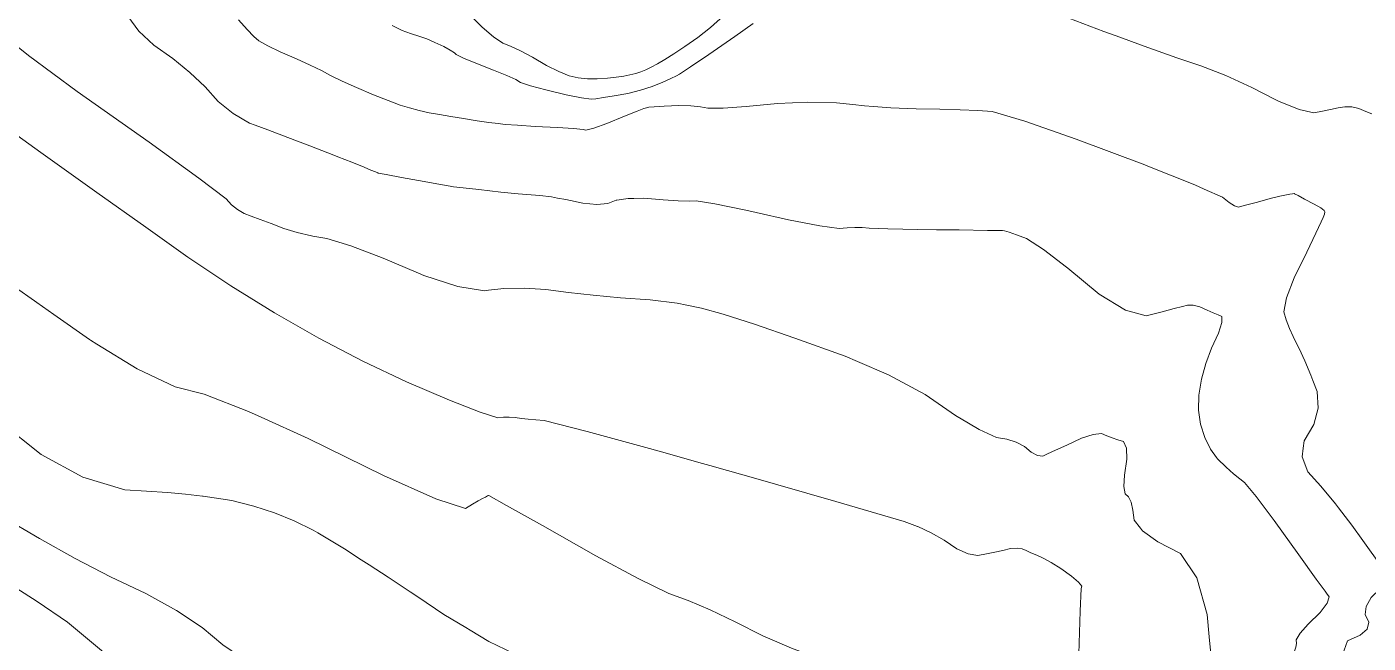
# Model space of a CAD drawing. Header units: inches. Extents: x 1337389 to 1347141, y 407035 to 414577.
# Drawn here: x 1339457 to 1339961, y 408130 to 408362 of the extents above; entities that cross this region are included whole.
import ezdxf

# ---------------------------------------------------------------- set-up
doc = ezdxf.new("R2010")
doc.units = ezdxf.units.IN
doc.header["$MEASUREMENT"] = 0
doc.layers.add('Topo', color=7, linetype='Continuous', lineweight=15, true_color=0x459900)

msp = doc.modelspace()

# ---------------------------------------------------------------- linework, layer by layer
at = {"layer": 'Topo'}
for p, q in [((1339460.2749, 408257.845, 1080), (1339466.661, 408253.351, 1080)), ((1339466.661, 408253.351, 1080), (1339480.0588, 408243.9219, 1080)), ((1339713.4201, 408196.5189, 1085), (1339709.2921, 408197.6881, 1085)), ((1339732.46, 408191.126, 1085), (1339713.4201, 408196.5189, 1085)), ((1339522.5369, 408185.0802, 1075), (1339516.1329, 408185.7202, 1075)), ((1339585.2202, 408159.222, 1075), (1339582.2889, 408161.114, 1075)), ((1339603.543, 408147.1041, 1075), (1339600.652, 408149.0451, 1075)), ((1339623.246, 408134.5732, 1075), (1339621.5932, 408135.5651, 1075))]:
    msp.add_line(p, q, dxfattribs=at)
for points, elevation in [([(1339473.2291, 408390.2549), (1339474.303, 408389.4071), (1339481.835, 408383.2982), (1339487.721, 408377.2858), (1339491.9629, 408371.3711), (1339494.558, 408365.554), (1339498.6708, 408359.9921), (1339504.3022, 408354.6881), (1339511.4499, 408349.639), (1339517.8691, 408344.4209), (1339523.559, 408339.0322), (1339528.52, 408333.4731), (1339534.0979, 408328.9118), (1339540.2929, 408325.3479), (1339542.338, 408324.5771)], 1095), ([(1339536.063, 408364.1611), (1339539.3428, 408360.549), (1339541.93, 408357.9452), (1339543.8249, 408356.3508), (1339547.1241, 408354.4159), (1339551.8259, 408352.1401), (1339557.932, 408349.524), (1339563.1109, 408347.1802), (1339567.3649, 408345.1081), (1339570.6922, 408343.3089), (1339575.065, 408341.1929), (1339580.483, 408338.761), (1339586.9472, 408336.014), (1339592.424, 408333.814), (1339596.9129, 408332.1622), (1339600.4151, 408331.0591), (1339604.0411, 408330.0879), (1339607.7909, 408329.249), (1339611.6649, 408328.5419), (1339615.9711, 408327.8111), (1339620.7081, 408327.0541), (1339625.8761, 408326.273), (1339630.227, 408325.65), (1339633.76, 408325.1871), (1339636.4759, 408324.8819), (1339641.1139, 408324.5269), (1339647.6749, 408324.1212), (1339656.158, 408323.6639), (1339662.1751, 408323.283), (1339665.7239, 408322.9781), (1339666.806, 408322.7479), (1339669.772, 408323.511), (1339674.622, 408325.267), (1339681.3561, 408328.017), (1339686.015, 408329.8802), (1339688.5991, 408330.8581), (1339689.1071, 408330.9499), (1339689.577, 408331.0652), (1339690.0108, 408331.2039), (1339690.4058, 408331.3669), (1339692.4948, 408331.5439), (1339696.277, 408331.7341), (1339701.7519, 408331.9381), (1339706.3081, 408331.872), (1339709.9458, 408331.536), (1339712.6651, 408330.9299), (1339718.3869, 408330.9379), (1339727.1119, 408331.5599), (1339738.838, 408332.7969), (1339750.1572, 408333.2649), (1339761.067, 408332.9639), (1339767.1508, 408332.3441)], 1100), ([(1339622.8401, 408366.2799), (1339627.746, 408361.441), (1339631.987, 408357.841), (1339635.5619, 408355.481), (1339638.4709, 408354.3601), (1339642.1699, 408352.5808), (1339646.657, 408350.1451), (1339651.933, 408347.052), (1339656.564, 408344.7291), (1339660.5482, 408343.175), (1339663.8868, 408342.3911), (1339667.391, 408341.9851), (1339671.0579, 408341.9568), (1339674.89, 408342.3071), (1339678.2172, 408342.6801), (1339681.042, 408343.0769), (1339683.3631, 408343.497), (1339685.513, 408344.0251), (1339687.4929, 408344.6611), (1339689.3021, 408345.404), (1339691.398, 408346.422), (1339693.781, 408347.712), (1339696.4522, 408349.2768), (1339699.85, 408351.431), (1339703.9769, 408354.174), (1339708.832, 408357.5079), (1339713.6982, 408361.3698), (1339718.5749, 408365.7601)], 1110), ([(1339843.1722, 408366.8082), (1339861.5349, 408359.8721), (1339866.2019, 408358.1541)], 1105), ([(1339447.137, 408359.275), (1339447.453, 408358.5659), (1339457.1179, 408350.744), (1339475.4739, 408337.2809), (1339502.5202, 408318.178), (1339521.2099, 408304.705), (1339531.542, 408296.862), (1339533.5163, 408294.6499), (1339535.7372, 408292.8341), (1339538.2019, 408291.4161), (1339540.9129, 408290.3949), (1339544.3029, 408289.1059), (1339548.37, 408287.549), (1339553.1159, 408285.725), (1339558.1949, 408284.1931), (1339563.608, 408282.9531), (1339564.1101, 408282.87)], 1090), ([(1339593.9442, 408362.0601), (1339596.9, 408360.5199), (1339597.6671, 408360.1941), (1339599.099, 408359.687), (1339601.196, 408358.998), (1339603.958, 408358.128), (1339606.899, 408357.026), (1339610.018, 408355.6931), (1339613.3161, 408354.128), (1339615.7529, 408352.8502), (1339617.3299, 408351.857), (1339618.047, 408351.1509), (1339620.7391, 408349.8261), (1339625.4059, 408347.8841), (1339632.0491, 408345.3239), (1339637.0691, 408343.272), (1339640.4649, 408341.726), (1339642.2369, 408340.687), (1339645.9871, 408339.391), (1339651.716, 408337.8388), (1339659.422, 408336.0301), (1339665.1247, 408334.8759), (1339668.8269, 408334.3759), (1339670.526, 408334.5311), (1339673.3719, 408334.9451), (1339677.3658, 408335.6171), (1339682.508, 408336.5479), (1339687.271, 408337.718), (1339691.6571, 408339.1271), (1339695.665, 408340.774), (1339698.7322, 408342.1041), (1339700.8579, 408343.1161), (1339702.0419, 408343.8093), (1339706.0959, 408346.513), (1339713.02, 408351.2279), (1339722.814, 408357.9531), (1339729.7491, 408362.8428)], 1105), ([(1339866.2019, 408358.1541), (1339876.8149, 408354.2459), (1339889.0109, 408349.9311), (1339898.1241, 408346.9268), (1339907.5358, 408343.21), (1339917.246, 408338.783), (1339925.8309, 408334.3749)], 1105), ([(1339925.8309, 408334.3749), (1339927.254, 408333.6441), (1339935.0171, 408330.451), (1339940.5361, 408329.2061), (1339943.8102, 408329.9069), (1339946.8591, 408330.5301), (1339949.683, 408331.0741), (1339952.2819, 408331.5399), (1339954.8949, 408331.477), (1339957.522, 408330.886), (1339960.1632, 408329.7669), (1339962.3502, 408328.8)], 1105), ([(1339690.7379, 408202.9002), (1339667.261, 408209.375), (1339651.0658, 408213.524), (1339647.966, 408213.7449), (1339645.1159, 408213.9989), (1339642.516, 408214.2869), (1339640.1648, 408214.6089), (1339637.9159, 408214.7479), (1339635.7692, 408214.7029), (1339633.725, 408214.4761), (1339626.965, 408216.6129), (1339615.489, 408221.115), (1339599.2971, 408227.9812), (1339582.924, 408235.755), (1339566.369, 408244.438), (1339549.6331, 408254.0281), (1339533.2058, 408264.1811), (1339517.0871, 408274.8969), (1339501.2771, 408286.176), (1339482.86, 408299.3149), (1339461.8361, 408314.3129), (1339438.2059, 408331.17)], 1085), ([(1339767.1508, 408332.3441), (1339771.568, 408331.894), (1339774.914, 408331.643)], 1100), ([(1339774.914, 408331.643), (1339781.5392, 408331.1449), (1339790.978, 408330.7191), (1339799.8869, 408330.614), (1339807.6159, 408330.407), (1339814.165, 408330.0958), (1339819.5349, 408329.6828), (1339831.8867, 408326.0942), (1339851.2212, 408319.329), (1339876.959, 408309.607)], 1100), ([(1339542.338, 408324.5771), (1339547.1041, 408322.7819), (1339554.6492, 408319.9171), (1339562.9261, 408316.7529), (1339571.9373, 408313.2899), (1339573.525, 408312.672)], 1095), ([(1339573.525, 408312.672), (1339578.77, 408310.6298), (1339583.427, 408308.7719), (1339585.908, 408307.7179), (1339587.615, 408306.9981), (1339588.5499, 408306.613), (1339588.7109, 408306.5621), (1339591.668, 408306.0081), (1339597.421, 408304.9521), (1339605.9678, 408303.393), (1339612.0891, 408302.289), (1339615.783, 408301.6421), (1339617.0509, 408301.4501), (1339620.6331, 408301.0161), (1339626.53, 408300.3379), (1339634.742, 408299.418), (1339641.31, 408298.745), (1339646.2338, 408298.321), (1339649.5148, 408298.144), (1339653.8383, 408297.5729), (1339656.1002, 408297.166)], 1095), ([(1339876.959, 408309.607), (1339877.537, 408309.389), (1339895.886, 408302.0979), (1339899.3229, 408300.561)], 1100), ([(1339899.3229, 408300.561), (1339906.2679, 408297.454), (1339908.684, 408295.4581), (1339910.696, 408294.234), (1339912.3029, 408293.7831), (1339913.506, 408294.103), (1339915.8871, 408294.736), (1339919.447, 408295.681), (1339924.1852, 408296.939), (1339927.79, 408297.8571), (1339930.2631, 408298.4359), (1339931.602, 408298.676), (1339932.5571, 408298.8099), (1339933.1301, 408298.8359), (1339933.319, 408298.7559), (1339934.6498, 408298.0769), (1339937.121, 408296.8001), (1339940.734, 408294.924), (1339943.1979, 408293.4951), (1339944.514, 408292.5131), (1339944.682, 408291.9781), (1339944.5451, 408291.0862), (1339944.103, 408289.8371), (1339943.3569, 408288.2297), (1339941.288, 408283.9061), (1339937.896, 408276.8651), (1339933.181, 408267.1071), (1339930.3291, 408259.6081), (1339929.341, 408254.3691), (1339930.216, 408251.3899), (1339931.4558, 408248.0998), (1339932.784, 408245.1211)], 1100), ([(1339656.1002, 408297.166), (1339659.2032, 408296.6081), (1339665.61, 408295.2479), (1339670.9089, 408294.7611), (1339675.1008, 408295.147), (1339678.185, 408296.4061), (1339678.3721, 408296.4329)], 1095), ([(1339678.3721, 408296.4329), (1339682.67, 408297.0472), (1339684.864, 408297.0561)], 1095), ([(1339684.864, 408297.0561), (1339688.555, 408297.0701), (1339695.842, 408296.475), (1339701.5548, 408296.1102), (1339705.6932, 408295.9749), (1339708.256, 408296.0707), (1339715.333, 408294.9371), (1339726.923, 408292.575), (1339730.848, 408291.699)], 1095), ([(1339730.848, 408291.699), (1339743.0269, 408288.9831), (1339754.753, 408286.6928), (1339762.102, 408285.705), (1339765.0739, 408286.0191), (1339767.942, 408286.1372), (1339770.706, 408286.0612), (1339773.3671, 408285.7901), (1339780.3301, 408285.5481), (1339791.5929, 408285.3361), (1339798.6061, 408285.2539)], 1095), ([(1339564.1101, 408282.87), (1339569.3551, 408282.0041), (1339578.312, 408279.1979), (1339590.4789, 408274.5349), (1339603.8769, 408268.854)], 1090), ([(1339798.6061, 408285.2539), (1339807.158, 408285.1531), (1339817.788, 408285.011), (1339823.4829, 408284.9109), (1339824.242, 408284.8531), (1339825.9899, 408284.3451), (1339828.725, 408283.3879), (1339832.4491, 408281.9819), (1339838.8759, 408277.7841), (1339847.5609, 408271.1391)], 1095), ([(1339444.9978, 408268.584), (1339459.426, 408258.4431), (1339460.2749, 408257.845)], 1080), ([(1339603.8769, 408268.854), (1339605.8572, 408268.0142), (1339618.56, 408263.9392), (1339628.589, 408262.31), (1339630.122, 408262.4799)], 1090), ([(1339847.5609, 408271.1391), (1339848.0089, 408270.796), (1339859.8461, 408261.0162), (1339869.7029, 408255.019), (1339877.5791, 408252.8059), (1339883.475, 408254.376), (1339888.018, 408255.5851), (1339891.209, 408256.4339), (1339893.0491, 408256.9219), (1339895.2011, 408256.8469), (1339897.6672, 408256.2078), (1339900.446, 408255.007), (1339902.7531, 408254.0081), (1339904.5861, 408253.213), (1339905.9459, 408252.622), (1339905.979, 408250.3471), (1339904.684, 408246.388), (1339902.0622, 408240.7471), (1339899.9628, 408234.9782), (1339898.387, 408229.0829), (1339897.3331, 408223.0601), (1339897.1709, 408217.3849), (1339897.9021, 408212.0561), (1339899.5241, 408207.075), (1339901.687, 408202.734), (1339903.978, 408199.5972)], 1095), ([(1339630.122, 408262.4799), (1339635.9439, 408263.1281), (1339643.666, 408263.2871), (1339651.7558, 408262.7879), (1339660.2141, 408261.631), (1339669.5691, 408260.5949), (1339679.8221, 408259.6791), (1339690.9719, 408258.885), (1339701.1259, 408257.5839), (1339704.7418, 408256.871)], 1090), ([(1339501.52, 408186.876), (1339493.361, 408187.377), (1339477.5229, 408192.1271), (1339461.8989, 408200.6431), (1339446.4898, 408212.925), (1339433.878, 408222.7341), (1339424.062, 408230.069), (1339417.044, 408234.932), (1339411.934, 408238.1588), (1339408.7309, 408239.7499), (1339407.4351, 408239.7051), (1339404.6549, 408241.2831), (1339400.391, 408244.4839), (1339394.6429, 408249.3079), (1339390.9672, 408252.6002)], 1075), ([(1339704.7418, 408256.871), (1339710.282, 408255.779), (1339718.4421, 408253.4679), (1339730.155, 408249.6871), (1339745.4228, 408244.438), (1339764.245, 408237.7201), (1339768.9001, 408235.7051)], 1090), ([(1339480.0588, 408243.9219), (1339480.434, 408243.6581), (1339482.8859, 408242.16)], 1080), ([(1339482.8859, 408242.16), (1339498.059, 408232.8891), (1339512.3022, 408226.1371), (1339523.1618, 408223.4021), (1339539.841, 408216.934), (1339544.706, 408214.728)], 1080), ([(1339932.784, 408245.1211), (1339933.0609, 408244.5001), (1339935.0311, 408240.5891), (1339937.1511, 408235.9261), (1339939.42, 408230.509), (1339940.2179, 408228.4749)], 1100), ([(1339768.9001, 408235.7051), (1339780.587, 408230.6451), (1339794.4479, 408223.2141), (1339805.8281, 408215.4261), (1339810.7332, 408212.4622)], 1090), ([(1339940.2179, 408228.4749), (1339941.8399, 408224.34), (1339942.2411, 408218.164)], 1100), ([(1339392.996, 408218.9169), (1339395.6748, 408216.6689), (1339402.219, 408211.2709), (1339411.212, 408203.9109), (1339422.6541, 408194.5877), (1339434.8029, 408185.675), (1339447.659, 408177.171), (1339461.223, 408169.076), (1339474.6829, 408161.5839), (1339488.041, 408154.6939), (1339501.2959, 408148.406), (1339512.7518, 408142.0512), (1339522.409, 408135.628), (1339530.267, 408129.138), (1339539.2599, 408122.9729), (1339549.3861, 408117.132), (1339560.647, 408111.617), (1339569.7139, 408107.2321), (1339576.5881, 408103.976), (1339581.2679, 408101.8499), (1339589.314, 408098.6079), (1339593.2521, 408097.105)], 1070), ([(1339942.2411, 408218.164), (1339940.6228, 408211.978), (1339936.9869, 408205.7852), (1339936.6269, 408203.0349)], 1100), ([(1339544.706, 408214.728), (1339562.3381, 408206.7321), (1339590.6529, 408192.797), (1339610.3921, 408184.027), (1339621.5539, 408180.4239), (1339624.14, 408181.9861), (1339626.2432, 408183.2211), (1339627.8631, 408184.128), (1339628.9999, 408184.7071), (1339629.773, 408185.1), (1339630.1819, 408185.3091), (1339630.227, 408185.331), (1339636.971, 408181.544), (1339650.412, 408173.9469), (1339670.5521, 408162.5391), (1339686.4042, 408154.0461), (1339697.9669, 408148.4669), (1339705.2419, 408145.803), (1339713.556, 408142.248), (1339722.9089, 408137.8041), (1339733.3001, 408132.469), (1339744.079, 408127.821), (1339748.454, 408126.269)], 1080), ([(1339810.7332, 408212.4622), (1339814.7411, 408210.039), (1339821.1861, 408207.0531), (1339825.163, 408206.4672), (1339828.679, 408205.3489), (1339831.7319, 408203.6991), (1339834.323, 408201.5172), (1339836.6369, 408200.3231), (1339838.675, 408200.1192), (1339840.4359, 408200.904), (1339843.4471, 408202.276), (1339847.7079, 408204.2361), (1339853.219, 408206.7819), (1339857.5549, 408208.2179), (1339860.7151, 408208.5431), (1339862.7021, 408207.756), (1339864.7339, 408207.0001), (1339866.8119, 408206.2741), (1339868.937, 408205.5779), (1339870.068, 408203.1262), (1339870.2049, 408198.916), (1339869.3471, 408192.9501), (1339869.171, 408188.597), (1339869.6781, 408185.8581), (1339870.8659, 408184.7329), (1339871.8211, 408182.718), (1339872.5409, 408179.8139), (1339873.027, 408176.021), (1339875.402, 408172.9941)], 1090), ([(1339709.2921, 408197.6881), (1339696.5499, 408201.2969), (1339690.7379, 408202.9002)], 1085), ([(1339936.6269, 408203.0349), (1339936.211, 408199.8531), (1339938.2961, 408194.1839), (1339943.241, 408188.777), (1339948.755, 408182.09), (1339949.8719, 408180.627)], 1100), ([(1339903.978, 408199.5972), (1339904.3899, 408199.0331), (1339907.6329, 408195.9712), (1339910.403, 408193.4689), (1339912.6999, 408191.528), (1339914.5239, 408190.1479), (1339918.838, 408184.9202), (1339925.6441, 408175.8438), (1339934.9401, 408162.921), (1339941.4979, 408153.8309), (1339944.789, 408149.2979)], 1095), ([(1339516.1329, 408185.7202), (1339509.4138, 408186.3922), (1339501.52, 408186.876)], 1075), ([(1339760.8409, 408182.9939), (1339738.9341, 408189.2921), (1339732.46, 408191.126)], 1085), ([(1339540.9172, 408181.5169), (1339533.651, 408183.3468), (1339522.8439, 408185.0491), (1339522.5369, 408185.0802)], 1075), ([(1339791.485, 408173.6571), (1339786.4879, 408175.4409), (1339768.9139, 408180.6733), (1339760.8409, 408182.9939)], 1085), ([(1339565.9301, 408171.209), (1339564.2142, 408172.2381), (1339557.1159, 408175.7318), (1339549.6551, 408178.748), (1339541.834, 408181.2859), (1339540.9172, 408181.5169)], 1075), ([(1339949.8719, 408180.627), (1339954.8371, 408174.1241), (1339959.0019, 408168.3349)], 1100), ([(1339852.2099, 408125.708), (1339852.757, 408141.8109), (1339853.1211, 408150.2961), (1339853.3021, 408151.1611), (1339852.071, 408152.699), (1339849.4269, 408154.9079), (1339845.3709, 408157.79), (1339841.8391, 408160.0672), (1339838.8302, 408161.7378), (1339836.3459, 408162.8039), (1339834.1949, 408163.743), (1339832.3789, 408164.5562), (1339830.8969, 408165.2419), (1339828.941, 408165.485), (1339826.5119, 408165.2859), (1339823.6099, 408164.6438), (1339820.6, 408163.997), (1339817.483, 408163.3439), (1339814.2579, 408162.687), (1339810.53, 408163.329), (1339806.2979, 408165.2702), (1339801.5619, 408168.5099), (1339796.682, 408171.286), (1339791.657, 408173.596), (1339791.485, 408173.6571)], 1085), ([(1339875.402, 408172.9941), (1339876.1631, 408172.0241), (1339881.948, 408167.8221), (1339890.384, 408163.4151), (1339896.5641, 408154.291), (1339900.4899, 408140.4481), (1339901.2411, 408132.108)], 1090), ([(1339582.2889, 408161.114), (1339575.9639, 408165.197), (1339565.9301, 408171.209)], 1075), ([(1339959.0019, 408168.3349), (1339961.4869, 408164.88), (1339966.0629, 408158.5291), (1339968.563, 408155.0731), (1339968.9879, 408154.511), (1339968.0651, 408152.9569), (1339965.793, 408150.412), (1339962.1732, 408146.8739), (1339960.22, 408143.5689), (1339959.933, 408140.4948), (1339961.313, 408137.6521), (1339960.6531, 408135.052), (1339957.951, 408132.6929), (1339953.2081, 408130.575), (1339948.896, 408118.292), (1339945.013, 408095.8431), (1339942.526, 408072.35)], 1100), ([(1339513.6951, 408103.0118), (1339498.9599, 408115.1682), (1339484.6339, 408127.0101), (1339475.594, 408134.5129), (1339471.842, 408137.6772), (1339460.3489, 408145.3908), (1339441.1159, 408157.6561), (1339437.154, 408160.126)], 1065), ([(1339600.652, 408149.0451), (1339592.364, 408154.61), (1339585.2202, 408159.222)], 1075), ([(1339621.5932, 408135.5651), (1339613.414, 408140.476), (1339603.543, 408147.1041)], 1075), ([(1339944.789, 408149.2979), (1339945.3161, 408148.572), (1339946.3939, 408147.146), (1339945.6059, 408144.7219), (1339942.9489, 408141.299), (1339938.4251, 408136.8782), (1339935.433, 408133.4549), (1339933.9719, 408131.0279), (1339934.0429, 408129.6), (1339933.8271, 408128.1591), (1339933.3251, 408126.7059), (1339932.5361, 408125.2412), (1339927.646, 408119.317), (1339918.6541, 408108.9318), (1339905.5612, 408094.088), (1339905.4741, 408093.8991)], 1095), ([(1339642.912, 408124.2991), (1339642.7989, 408124.326), (1339630.226, 408130.3811), (1339623.246, 408134.5732)], 1075), ([(1339901.2411, 408132.108), (1339902.1609, 408121.886), (1339903.6659, 408108.9), (1339905.005, 408101.4909), (1339906.1791, 408099.6568), (1339906.4909, 408097.9421), (1339905.941, 408096.3461), (1339904.5289, 408094.868), (1339904.3881, 408094.7149)], 1090)]:
    msp.add_lwpolyline(points, dxfattribs=dict(at, elevation=elevation))

doc.saveas('drawing.dxf')
